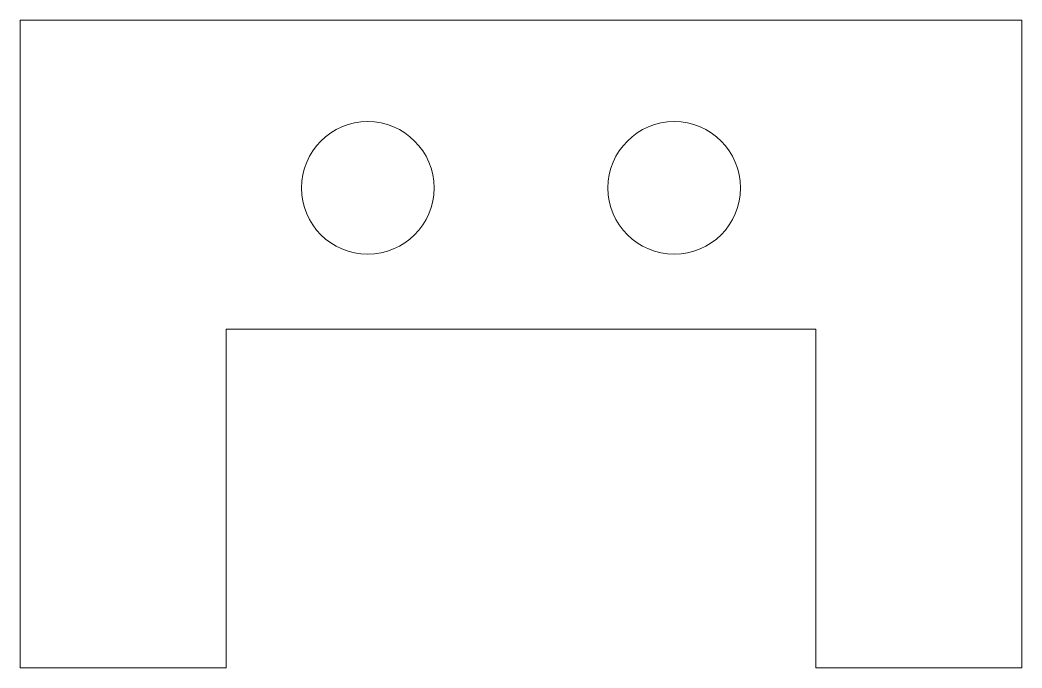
# Model space of a CAD drawing. Header units: millimetres. Extents: x 0 to 34, y 0 to 22.
import ezdxf

# ---------------------------------------------------------------- set-up
doc = ezdxf.new("R2010")
doc.units = ezdxf.units.MM

msp = doc.modelspace()

# ---------------------------------------------------------------- linework, layer by layer
at = {"color": 7, "linetype": 'Continuous', "lineweight": 15}
msp.add_lwpolyline([(34, 0), (34, 22), (0, 22), (0, 0), (7, 0), (7, 11.5), (27, 11.5), (27, 0)], close=True, dxfattribs=at)
for centre in [(11.8, 16.3), (22.2, 16.3)]:
    msp.add_circle(centre, 2.25, dxfattribs=at)

doc.saveas('drawing.dxf')
